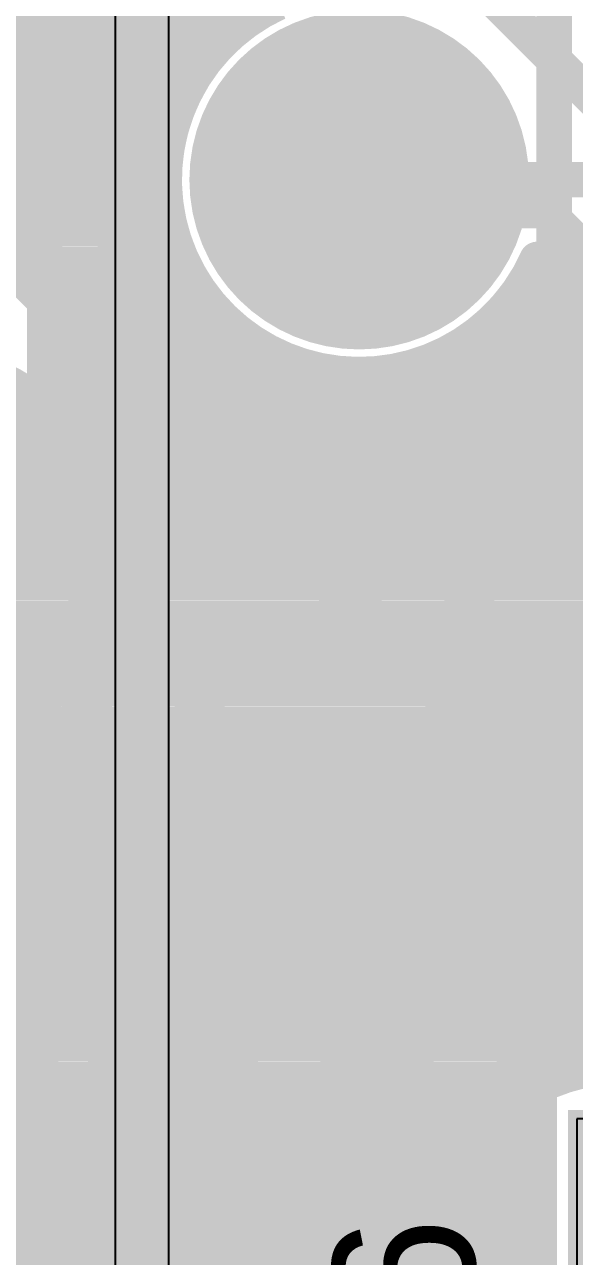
# Model space of a CAD drawing. Header units: millimetres. Extents: x 0.11 to 5.67, y 0.55 to 4.24.
# Drawn here: x 2.5704 to 2.6925, y 1.9832 to 2.2569 of the extents above; entities that cross this region are included whole.
import ezdxf

# ---------------------------------------------------------------- set-up
doc = ezdxf.new("R2010")
doc.units = ezdxf.units.MM
doc.header["$MEASUREMENT"] = 0
for name, color, linetype in [('BottomLayer', 5, 'Continuous'), ('BottomSolder', 6, 'Continuous'), ('InternalPlane1', 76, 'Continuous'), ('InternalPlane2', 16, 'Continuous'), ('Mechanical3', 76, 'Continuous'), ('MultiLayer', 9, 'Continuous'), ('PadHoleLayer', 156, 'Continuous'), ('TopLayer', 1, 'Continuous'), ('TopOverlay', 2, 'Continuous'), ('TopPaste', 8, 'Continuous'), ('TopSolder', 216, 'Continuous'), ('ViaHoleLayer', 16, 'Continuous')]:
    doc.layers.add(name, color=color, linetype=linetype)

# ---------------------------------------------------------------- blocks, each defined once
blk = doc.blocks.new('PLS2_08_47')
at = {"layer": 'BottomLayer', "const_width": 0.02953}
blk.add_lwpolyline([(0.53642, 0, 1), (0.56594, 0, 1)], format="xyb", close=True, dxfattribs=at)
at = {"layer": 'BottomSolder', "const_width": 0.0315}
blk.add_lwpolyline([(0.53543, 0, 1), (0.56693, 0, 1)], format="xyb", close=True, dxfattribs=at)
at = {"layer": 'InternalPlane1', "const_width": 0.03772}
blk.add_lwpolyline([(0.53232, 0, 1), (0.57004, 0, 1)], format="xyb", close=True, dxfattribs=at)
at = {"layer": 'InternalPlane2', "const_width": 0.03772}
blk.add_lwpolyline([(0.53232, 0, 1), (0.57004, 0, 1)], format="xyb", close=True, dxfattribs=at)
at = {"layer": 'MultiLayer', "const_width": 0.02953}
blk.add_lwpolyline([(0.53642, 0, 1), (0.56594, 0, 1)], format="xyb", close=True, dxfattribs=at)
at = {"layer": 'PadHoleLayer', "const_width": 0.01772}
blk.add_lwpolyline([(0.54232, 0, 1), (0.56004, 0, 1)], format="xyb", close=True, dxfattribs=at)
at = {"layer": 'TopLayer', "const_width": 0.02953}
blk.add_lwpolyline([(0.53642, 0, 1), (0.56594, 0, 1)], format="xyb", close=True, dxfattribs=at)
at = {"layer": 'TopOverlay', "const_width": 0.00787}
for points in [[(0.59449, 0.04331), (-0.04331, 0.04331)], [(0.59449, -0.04331), (0.59449, 0.04331)], [(0.59449, -0.04331), (-0.04331, -0.04331)]]:
    blk.add_lwpolyline(points, dxfattribs=at)
at = {"layer": 'TopOverlay', "const_width": 0.00394}
for points in [[(0.59252, 0.04331, 1), (0.59646, 0.04331, 1)], [(0.59252, 0.04331, 1), (0.59646, 0.04331, 1)], [(0.59252, -0.04331, 1), (0.59646, -0.04331, 1)], [(0.59252, -0.04331, 1), (0.59646, -0.04331, 1)]]:
    blk.add_lwpolyline(points, format="xyb", close=True, dxfattribs=at)
at = {"layer": 'TopSolder', "const_width": 0.0315}
blk.add_lwpolyline([(0.53543, 0, 1), (0.56693, 0, 1)], format="xyb", close=True, dxfattribs=at)
blk = doc.blocks.new('CC0603_273')
at = {"layer": 'Mechanical3'}
for p, q in [((-0.05085, 0.01574), (-0.0561, 0.01049)), ((-0.04036, 0.01574), (-0.05085, 0.01574)), ((-0.03511, 0.01049), (-0.04036, 0.01574)), ((-0.00363, 0.01574), (-0.01412, 0.01049)), ((-0.0561, 0.01049), (-0.0561, -0.0105)), ((-0.01412, 0.01049), (-0.02462, -0.00001)), ((-0.02462, -0.00001), (-0.02462, -0.0105)), ((-0.00887, -0.00001), (-0.02462, -0.00001)), ((-0.00363, -0.00525), (-0.00887, -0.00001)), ((-0.00363, -0.0105), (-0.00363, -0.00525)), ((-0.0561, -0.0105), (-0.05085, -0.01575)), ((-0.04036, -0.01575), (-0.03511, -0.0105)), ((-0.02462, -0.0105), (-0.01937, -0.01575)), ((-0.00887, -0.01575), (-0.00363, -0.0105)), ((-0.05085, -0.01575), (-0.04036, -0.01575)), ((-0.01937, -0.01575), (-0.00887, -0.01575))]:
    blk.add_line(p, q, dxfattribs=at)
at = {"layer": 'TopLayer'}
for points in [[(-0.05315, -0.01772), (-0.01378, -0.01772), (-0.05315, 0.01772), (-0.01378, 0.01772)], [(0.05315, 0.01772), (0.01378, 0.01772), (0.05315, -0.01772), (0.01378, -0.01772)]]:
    blk.add_solid(points, dxfattribs=at)
at = {"layer": 'TopOverlay', "const_width": 0.00701}
for points in [[(-0.06035, -0.02547, -0.201181), (-0.06031, 0.02558)], [(0.06038, 0.02558, -0.201181), (0.06042, -0.02547)]]:
    blk.add_lwpolyline(points, format="xyb", dxfattribs=at)
at = {"layer": 'TopOverlay', "const_width": 0.0035}
for points in [[(-0.06206, 0.02558, 1), (-0.05856, 0.02558, 1)], [(-0.06179, 0.02559, 1), (-0.05829, 0.02559, 1)], [(0.05829, 0.02559, 1), (0.06179, 0.02559, 1)], [(0.05863, 0.02558, 1), (0.06213, 0.02558, 1)], [(-0.0621, -0.02547, 1), (-0.0586, -0.02547, 1)], [(-0.06172, -0.0255, 1), (-0.05821, -0.0255, 1)], [(0.05828, -0.0255, 1), (0.06179, -0.0255, 1)], [(0.05867, -0.02547, 1), (0.06217, -0.02547, 1)]]:
    blk.add_lwpolyline(points, format="xyb", close=True, dxfattribs=at)
at = {"layer": 'TopOverlay', "const_width": 0.00701}
for points in [[(-0.06004, 0.02559), (0.06004, 0.02559)], [(-0.05996, -0.0255), (0.06004, -0.0255)]]:
    blk.add_lwpolyline(points, dxfattribs=at)
at = {"layer": 'TopPaste'}
for p, q in [((-0.05315, 0.01772), (-0.05315, -0.01772)), ((-0.01378, 0.01772), (-0.05315, 0.01772)), ((-0.02559, 0), (-0.01378, 0.01772)), ((0.05315, 0.01772), (0.01378, 0.01772)), ((0.01378, 0.01772), (0.02559, 0)), ((0.05315, -0.01772), (0.05315, 0.01772)), ((-0.01378, -0.01772), (-0.02559, 0)), ((0.02559, 0), (0.01378, -0.01772)), ((-0.05315, -0.01772), (-0.01378, -0.01772)), ((0.01378, -0.01772), (0.05315, -0.01772))]:
    blk.add_line(p, q, dxfattribs=at)
at = {"layer": 'TopSolder'}
for points in [[(-0.05512, -0.01969), (-0.01181, -0.01969), (-0.05512, 0.01969), (-0.01181, 0.01969)], [(0.05512, 0.01969), (0.01181, 0.01969), (0.05512, -0.01969), (0.01181, -0.01969)]]:
    blk.add_solid(points, dxfattribs=at)

msp = doc.modelspace()

# ---------------------------------------------------------------- linework, layer by layer
at = {"layer": 'BottomLayer'}
for points, const_width in [([(2.57185, 2.1998), (2.57185, 2.45079)], 0.00984), ([(2.59055, 2.20755), (2.59055, 2.45079)], 0.00787), ([(2.59055, 2.25885), (2.62124, 2.25885)], 0.00787), ([(2.59055, 2.25098), (2.61211, 2.25098)], 0.00787), ([(2.59055, 2.2431), (2.60663, 2.2431)], 0.00787), ([(2.59055, 2.23523), (2.60331, 2.23523)], 0.00787), ([(2.59055, 2.22736), (2.60166, 2.22736)], 0.00787), ([(2.64468, 2.22244), (2.7313, 2.22244)], 0.00787), ([(2.59055, 2.21948), (2.60148, 2.21948)], 0.00787), ([(2.59055, 2.21161), (2.60275, 2.21161)], 0.00787), ([(2.59055, 2.20755), (2.67605, 2.12205)], 0.00787), ([(2.59437, 2.20373), (2.60563, 2.20373)], 0.00787), ([(2.68374, 2.20373), (2.6998, 2.20373)], 0.00787), ([(2.6842, 2.20472), (2.6998, 2.20472)], 0.00787), ([(2.57185, 2.1998), (2.66831, 2.10335)], 0.00984), ([(2.60224, 2.19586), (2.61049, 2.19586)], 0.00787), ([(2.67888, 2.19586), (2.6998, 2.19586)], 0.00787), ([(2.61011, 2.18799), (2.61845, 2.18799)], 0.00787), ([(2.67092, 2.18799), (2.76575, 2.18799)], 0.00787), ([(2.61799, 2.18011), (2.63553, 2.18011)], 0.00787), ([(2.65384, 2.18011), (2.70177, 2.18011)], 0.00787), ([(2.62586, 2.17224), (2.70177, 2.17224)], 0.00787), ([(2.63374, 2.16436), (2.70177, 2.16436)], 0.00787), ([(2.69587, 2.15551), (2.7313, 2.15551)], 0.01969), ([(2.55709, 2.15748), (2.62598, 2.08858)], 0.00787), ([(2.64161, 2.15649), (2.70177, 2.15649)], 0.00787), ([(2.64948, 2.14862), (2.70177, 2.14862)], 0.00787), ([(2.65736, 2.14074), (2.70177, 2.14074)], 0.00787), ([(2.55762, 2.1319), (2.61346, 2.07606)], 0.00787), ([(2.66523, 2.13287), (2.70177, 2.13287)], 0.00787), ([(2.67311, 2.12499), (2.70177, 2.12499)], 0.00787), ([(2.67605, 2.12205), (2.83084, 2.12205)], 0.00787), ([(2.53073, 2.11712), (2.57239, 2.11712)], 0.00787), ([(2.52577, 2.10925), (2.58027, 2.10925)], 0.00787), ([(2.66831, 2.10335), (2.83858, 2.10335)], 0.00984), ([(2.51783, 2.10137), (2.58814, 2.10137)], 0.00787), ([(2.50197, 2.0935), (2.59601, 2.0935)], 0.00787), ([(2.62598, 2.08858), (2.8447, 2.08858)], 0.00787), ([(2.46679, 2.08562), (2.60389, 2.08562)], 0.00787), ([(2.51031, 2.07775), (2.61176, 2.07775)], 0.00787), ([(2.62598, 2.07087), (2.68853, 2.07087)], 0.00787), ([(2.68432, 2.06666), (2.68853, 2.07087)], 0.00787), ([(2.5215, 2.06988), (2.68754, 2.06988)], 0.00787), ([(2.52804, 2.062), (2.68098, 2.062)], 0.00787), ([(2.53215, 2.05413), (2.67913, 2.05413)], 0.00787), ([(2.67913, 1.8563), (2.67913, 2.05413)], 0.00787), ([(2.53452, 2.04625), (2.67913, 2.04625)], 0.00787), ([(2.53542, 2.03838), (2.67913, 2.03838)], 0.00787), ([(2.53493, 2.03051), (2.67913, 2.03051)], 0.00787), ([(2.53302, 2.02263), (2.67913, 2.02263)], 0.00787), ([(2.52948, 2.01476), (2.67913, 2.01476)], 0.00787), ([(2.52378, 2.00688), (2.67913, 2.00688)], 0.00787), ([(2.51447, 1.99901), (2.67913, 1.99901)], 0.00787), ([(2.46128, 1.99114), (2.67913, 1.99114)], 0.00787), ([(2.46915, 1.98326), (2.67913, 1.98326)], 0.00787)]:
    msp.add_lwpolyline(points, dxfattribs=dict(at, const_width=const_width))
at = {"layer": 'BottomLayer', "const_width": 0.00787}
for points in [[(2.6842, 2.20472, -1.444619), (2.62664, 2.26181)], [(2.62598, 2.07087, -0.198912), (2.61346, 2.07606)], [(2.62598, 2.07087, -0.198912), (2.61346, 2.07606)], [(2.67913, 2.05413, -0.198912), (2.68432, 2.06666)], [(2.67913, 2.05413, -0.198912), (2.68432, 2.06666)]]:
    msp.add_lwpolyline(points, format="xyb", dxfattribs=at)
at = {"layer": 'BottomLayer'}
for points, const_width in [([(2.58858, 2.25885, 1), (2.59252, 2.25885, 1)], 0.00394), ([(2.61927, 2.25885, 1), (2.62321, 2.25885, 1)], 0.00394), ([(2.58858, 2.25098, 1), (2.59252, 2.25098, 1)], 0.00394), ([(2.61014, 2.25098, 1), (2.61408, 2.25098, 1)], 0.00394), ([(2.58858, 2.2431, 1), (2.59252, 2.2431, 1)], 0.00394), ([(2.60466, 2.2431, 1), (2.60859, 2.2431, 1)], 0.00394), ([(2.58858, 2.23523, 1), (2.59252, 2.23523, 1)], 0.00394), ([(2.60134, 2.23523, 1), (2.60528, 2.23523, 1)], 0.00394), ([(2.58858, 2.22736, 1), (2.59252, 2.22736, 1)], 0.00394), ([(2.59969, 2.22736, 1), (2.60363, 2.22736, 1)], 0.00394), ([(2.64272, 2.22244, 1), (2.64665, 2.22244, 1)], 0.00394), ([(2.58858, 2.21948, 1), (2.59252, 2.21948, 1)], 0.00394), ([(2.59951, 2.21948, 1), (2.60345, 2.21948, 1)], 0.00394), ([(2.58858, 2.21161, 1), (2.59252, 2.21161, 1)], 0.00394), ([(2.60079, 2.21161, 1), (2.60472, 2.21161, 1)], 0.00394), ([(2.58858, 2.20755, 1), (2.59252, 2.20755, 1)], 0.00394), ([(2.58858, 2.20755, 1), (2.59252, 2.20755, 1)], 0.00394), ([(2.5924, 2.20373, 1), (2.59633, 2.20373, 1)], 0.00394), ([(2.60366, 2.20373, 1), (2.6076, 2.20373, 1)], 0.00394), ([(2.68177, 2.20373, 1), (2.68571, 2.20373, 1)], 0.00394), ([(2.68223, 2.20472, 1), (2.68617, 2.20472, 1)], 0.00394), ([(2.68223, 2.20472, 1), (2.68617, 2.20472, 1)], 0.00394), ([(2.56939, 2.1998, 1), (2.57431, 2.1998, 1)], 0.00492), ([(2.56939, 2.1998, 1), (2.57431, 2.1998, 1)], 0.00492), ([(2.60027, 2.19586, 1), (2.60421, 2.19586, 1)], 0.00394), ([(2.60853, 2.19586, 1), (2.61246, 2.19586, 1)], 0.00394), ([(2.67691, 2.19586, 1), (2.68084, 2.19586, 1)], 0.00394), ([(2.60815, 2.18799, 1), (2.61208, 2.18799, 1)], 0.00394), ([(2.61648, 2.18799, 1), (2.62042, 2.18799, 1)], 0.00394), ([(2.66895, 2.18799, 1), (2.67289, 2.18799, 1)], 0.00394), ([(2.61602, 2.18011, 1), (2.61996, 2.18011, 1)], 0.00394), ([(2.63356, 2.18011, 1), (2.6375, 2.18011, 1)], 0.00394), ([(2.65187, 2.18011, 1), (2.65581, 2.18011, 1)], 0.00394), ([(2.62389, 2.17224, 1), (2.62783, 2.17224, 1)], 0.00394), ([(2.63177, 2.16436, 1), (2.6357, 2.16436, 1)], 0.00394), ([(2.68996, 2.15551, 1), (2.70177, 2.15551, 1)], 0.01181), ([(2.69094, 2.15551, 1), (2.70079, 2.15551, 1)], 0.00984), ([(2.63964, 2.15649, 1), (2.64358, 2.15649, 1)], 0.00394), ([(2.64752, 2.14862, 1), (2.65145, 2.14862, 1)], 0.00394), ([(2.65539, 2.14074, 1), (2.65933, 2.14074, 1)], 0.00394), ([(2.66326, 2.13287, 1), (2.6672, 2.13287, 1)], 0.00394), ([(2.67114, 2.12499, 1), (2.67507, 2.12499, 1)], 0.00394), ([(2.67408, 2.12205, 1), (2.67802, 2.12205, 1)], 0.00394), ([(2.67408, 2.12205, 1), (2.67802, 2.12205, 1)], 0.00394), ([(2.57042, 2.11712, 1), (2.57436, 2.11712, 1)], 0.00394), ([(2.5783, 2.10925, 1), (2.58223, 2.10925, 1)], 0.00394), ([(2.66585, 2.10335, 1), (2.67077, 2.10335, 1)], 0.00492), ([(2.66585, 2.10335, 1), (2.67077, 2.10335, 1)], 0.00492), ([(2.58617, 2.10137, 1), (2.59011, 2.10137, 1)], 0.00394), ([(2.59405, 2.0935, 1), (2.59798, 2.0935, 1)], 0.00394), ([(2.62402, 2.08858, 1), (2.62795, 2.08858, 1)], 0.00394), ([(2.62402, 2.08858, 1), (2.62795, 2.08858, 1)], 0.00394), ([(2.60192, 2.08562, 1), (2.60586, 2.08562, 1)], 0.00394), ([(2.60979, 2.07775, 1), (2.61373, 2.07775, 1)], 0.00394), ([(2.61149, 2.07606, 1), (2.61543, 2.07606, 1)], 0.00394), ([(2.61149, 2.07606, 1), (2.61543, 2.07606, 1)], 0.00394), ([(2.61149, 2.07606, 1), (2.61543, 2.07606, 1)], 0.00394), ([(2.62402, 2.07087, 1), (2.62795, 2.07087, 1)], 0.00394), ([(2.62402, 2.07087, 1), (2.62795, 2.07087, 1)], 0.00394), ([(2.62402, 2.07087, 1), (2.62795, 2.07087, 1)], 0.00394), ([(2.68656, 2.07087, 1), (2.6905, 2.07087, 1)], 0.00394), ([(2.68656, 2.07087, 1), (2.6905, 2.07087, 1)], 0.00394), ([(2.68557, 2.06988, 1), (2.68951, 2.06988, 1)], 0.00394), ([(2.68235, 2.06666, 1), (2.68629, 2.06666, 1)], 0.00394), ([(2.68235, 2.06666, 1), (2.68629, 2.06666, 1)], 0.00394), ([(2.68235, 2.06666, 1), (2.68629, 2.06666, 1)], 0.00394), ([(2.67901, 2.062, 1), (2.68295, 2.062, 1)], 0.00394), ([(2.59744, 2.04429, 1), (2.60925, 2.04429, 1)], 0.01181), ([(2.67717, 2.05413, 1), (2.6811, 2.05413, 1)], 0.00394), ([(2.67717, 2.05413, 1), (2.6811, 2.05413, 1)], 0.00394), ([(2.67717, 2.05413, 1), (2.6811, 2.05413, 1)], 0.00394), ([(2.67717, 2.05413, 1), (2.6811, 2.05413, 1)], 0.00394), ([(2.67717, 2.04625, 1), (2.6811, 2.04625, 1)], 0.00394), ([(2.67717, 2.03838, 1), (2.6811, 2.03838, 1)], 0.00394), ([(2.67717, 2.03051, 1), (2.6811, 2.03051, 1)], 0.00394), ([(2.67717, 2.02263, 1), (2.6811, 2.02263, 1)], 0.00394), ([(2.67717, 2.01476, 1), (2.6811, 2.01476, 1)], 0.00394), ([(2.64272, 2.00394, 1), (2.65453, 2.00394, 1)], 0.01181), ([(2.67717, 2.00688, 1), (2.6811, 2.00688, 1)], 0.00394), ([(2.67717, 1.99901, 1), (2.6811, 1.99901, 1)], 0.00394), ([(2.67717, 1.99114, 1), (2.6811, 1.99114, 1)], 0.00394), ([(2.67717, 1.98326, 1), (2.6811, 1.98326, 1)], 0.00394)]:
    msp.add_lwpolyline(points, format="xyb", close=True, dxfattribs=dict(at, const_width=const_width))
at = {"layer": 'InternalPlane1', "const_width": 0.02591}
msp.add_lwpolyline([(2.54413, 2.15748, 1), (2.57004, 2.15748, 1)], format="xyb", close=True, dxfattribs=at)
at = {"layer": 'InternalPlane2'}
for p, q in [((2.5905, 2.80807), (2.5905, 1.77559)), ((2.60241, 1.77806), (2.60241, 2.8056))]:
    msp.add_line(p, q, dxfattribs=at)
at = {"layer": 'InternalPlane2', "const_width": 0.01181}
msp.add_lwpolyline([(2.59646, 1.77559), (2.59646, 2.80807)], dxfattribs=at)
at = {"layer": 'InternalPlane2', "const_width": 0.02591}
for points in [[(2.54413, 2.15748, 1), (2.57004, 2.15748, 1)], [(2.68291, 2.15551, 1), (2.70882, 2.15551, 1)], [(2.54512, 2.08957, 1), (2.57102, 2.08957, 1)], [(2.59039, 2.04429, 1), (2.6163, 2.04429, 1)], [(2.63567, 2.00394, 1), (2.66157, 2.00394, 1)]]:
    msp.add_lwpolyline(points, format="xyb", close=True, dxfattribs=at)
at = {"layer": 'MultiLayer', "const_width": 0.01181}
for points in [[(2.68996, 2.15551, 1), (2.70177, 2.15551, 1)], [(2.59744, 2.04429, 1), (2.60925, 2.04429, 1)], [(2.64272, 2.00394, 1), (2.65453, 2.00394, 1)]]:
    msp.add_lwpolyline(points, format="xyb", close=True, dxfattribs=at)
at = {"layer": 'TopLayer'}
for points, const_width in [([(2.5748, 2.17595), (2.5748, 2.27367)], 0.00787), ([(2.57704, 2.27094), (2.59869, 2.24928)], 0.00787), ([(2.6752, 2.26181), (2.69882, 2.23819)], 0.00787), ([(2.5748, 2.25885), (2.58912, 2.25885)], 0.00787), ([(2.5748, 2.25098), (2.597, 2.25098)], 0.00787), ([(2.5748, 2.2431), (2.60663, 2.2431)], 0.00787), ([(2.5748, 2.23523), (2.60331, 2.23523)], 0.00787), ([(2.5748, 2.22736), (2.60166, 2.22736)], 0.00787), ([(2.64468, 2.22244), (2.65157, 2.21555)], 0.00787), ([(2.5748, 2.21948), (2.60148, 2.21948)], 0.00787), ([(2.65157, 2.21555), (2.68602, 2.21555)], 0.00787), ([(2.68602, 2.21555), (2.92421, 1.97736)], 0.00787), ([(2.5748, 2.21161), (2.60275, 2.21161)], 0.00787), ([(2.5748, 2.20373), (2.60563, 2.20373)], 0.00787), ([(2.67964, 2.19688), (2.84994, 2.02657)], 0.00787), ([(2.5748, 2.19586), (2.61049, 2.19586)], 0.00787), ([(2.5748, 2.18799), (2.61845, 2.18799)], 0.00787), ([(2.67092, 2.18799), (2.68853, 2.18799)], 0.00787), ([(2.5748, 2.18011), (2.63553, 2.18011)], 0.00787), ([(2.65384, 2.18011), (2.69641, 2.18011)], 0.00787), ([(2.57799, 2.17224), (2.70428, 2.17224)], 0.00787), ([(2.58173, 2.16436), (2.71216, 2.16436)], 0.00787), ([(2.58266, 2.15649), (2.72003, 2.15649)], 0.00787), ([(2.58109, 2.14862), (2.7279, 2.14862)], 0.00787), ([(2.57644, 2.14074), (2.73578, 2.14074)], 0.00787), ([(2.56409, 2.13287), (2.74365, 2.13287)], 0.00787), ([(2.53376, 2.12499), (2.75153, 2.12499)], 0.00787), ([(2.53073, 2.11712), (2.7594, 2.11712)], 0.00787), ([(2.52577, 2.10925), (2.76727, 2.10925)], 0.00787), ([(2.52116, 2.10137), (2.77515, 2.10137)], 0.00787), ([(2.52602, 2.09787), (2.63527, 1.98862)], 0.00787), ([(2.53039, 2.0935), (2.78302, 2.0935)], 0.00787), ([(2.5128, 2.08465), (2.62205, 1.97539)], 0.00984), ([(2.53826, 2.08562), (2.7909, 2.08562)], 0.00787), ([(2.54614, 2.07775), (2.79877, 2.07775)], 0.00787), ([(2.55401, 2.06988), (2.80664, 2.06988)], 0.00787), ([(2.56189, 2.062), (2.81452, 2.062)], 0.00787), ([(2.56976, 2.05413), (2.82239, 2.05413)], 0.00787), ([(2.57763, 2.04625), (2.83027, 2.04625)], 0.00787), ([(2.58551, 2.03838), (2.83814, 2.03838)], 0.00787), ([(2.59338, 2.03051), (2.84601, 2.03051)], 0.00787), ([(2.67922, 2.02756), (2.74222, 2.02756)], 0.00787), ([(2.67922, 1.96063), (2.67922, 2.02756)], 0.00787), ([(2.60126, 2.02263), (2.67922, 2.02263)], 0.00787), ([(2.60913, 2.01476), (2.67922, 2.01476)], 0.00787), ([(2.617, 2.00688), (2.67922, 2.00688)], 0.00787), ([(2.62488, 1.99901), (2.67922, 1.99901)], 0.00787), ([(2.43976, 1.98819), (2.57579, 1.98819)], 0.00984), ([(2.57579, 1.98819), (2.6063, 1.95768)], 0.00984), ([(2.63275, 1.99114), (2.67922, 1.99114)], 0.00787), ([(2.63901, 1.98326), (2.67922, 1.98326)], 0.00787)]:
    msp.add_lwpolyline(points, dxfattribs=dict(at, const_width=const_width))
for points, const_width in [([(2.57283, 2.25885, 1), (2.57677, 2.25885, 1)], 0.00394), ([(2.58716, 2.25885, 1), (2.59109, 2.25885, 1)], 0.00394), ([(2.57283, 2.25098, 1), (2.57677, 2.25098, 1)], 0.00394), ([(2.59503, 2.25098, 1), (2.59897, 2.25098, 1)], 0.00394), ([(2.59672, 2.24928, 1), (2.60066, 2.24928, 1)], 0.00394), ([(2.59672, 2.24928, 1), (2.60066, 2.24928, 1)], 0.00394), ([(2.59672, 2.24928, 1), (2.60066, 2.24928, 1)], 0.00394), ([(2.57283, 2.2431, 1), (2.57677, 2.2431, 1)], 0.00394), ([(2.60466, 2.2431, 1), (2.60859, 2.2431, 1)], 0.00394), ([(2.60545, 2.24451, 1), (2.60939, 2.24451, 1)], 0.00394), ([(2.60545, 2.24451, 1), (2.60939, 2.24451, 1)], 0.00394), ([(2.60545, 2.24451, 1), (2.60939, 2.24451, 1)], 0.00394), ([(2.57283, 2.23523, 1), (2.57677, 2.23523, 1)], 0.00394), ([(2.60134, 2.23523, 1), (2.60528, 2.23523, 1)], 0.00394), ([(2.57283, 2.22736, 1), (2.57677, 2.22736, 1)], 0.00394), ([(2.59969, 2.22736, 1), (2.60363, 2.22736, 1)], 0.00394), ([(2.64272, 2.22244, 1), (2.64665, 2.22244, 1)], 0.00394), ([(2.57283, 2.21948, 1), (2.57677, 2.21948, 1)], 0.00394), ([(2.59951, 2.21948, 1), (2.60345, 2.21948, 1)], 0.00394), ([(2.64961, 2.21555, 1), (2.65354, 2.21555, 1)], 0.00394), ([(2.64961, 2.21555, 1), (2.65354, 2.21555, 1)], 0.00394), ([(2.68406, 2.21555, 1), (2.68799, 2.21555, 1)], 0.00394), ([(2.68406, 2.21555, 1), (2.68799, 2.21555, 1)], 0.00394), ([(2.57283, 2.21161, 1), (2.57677, 2.21161, 1)], 0.00394), ([(2.60079, 2.21161, 1), (2.60472, 2.21161, 1)], 0.00394), ([(2.57283, 2.20373, 1), (2.57677, 2.20373, 1)], 0.00394), ([(2.60366, 2.20373, 1), (2.6076, 2.20373, 1)], 0.00394), ([(2.67767, 2.19688, 1), (2.68161, 2.19688, 1)], 0.00394), ([(2.67767, 2.19688, 1), (2.68161, 2.19688, 1)], 0.00394), ([(2.57283, 2.19586, 1), (2.57677, 2.19586, 1)], 0.00394), ([(2.60853, 2.19586, 1), (2.61246, 2.19586, 1)], 0.00394), ([(2.57283, 2.18799, 1), (2.57677, 2.18799, 1)], 0.00394), ([(2.61648, 2.18799, 1), (2.62042, 2.18799, 1)], 0.00394), ([(2.66895, 2.18799, 1), (2.67289, 2.18799, 1)], 0.00394), ([(2.68657, 2.18799, 1), (2.6905, 2.18799, 1)], 0.00394), ([(2.57283, 2.18011, 1), (2.57677, 2.18011, 1)], 0.00394), ([(2.63356, 2.18011, 1), (2.6375, 2.18011, 1)], 0.00394), ([(2.65187, 2.18011, 1), (2.65581, 2.18011, 1)], 0.00394), ([(2.69444, 2.18011, 1), (2.69838, 2.18011, 1)], 0.00394), ([(2.57283, 2.17595, 1), (2.57677, 2.17595, 1)], 0.00394), ([(2.57283, 2.17595, 1), (2.57677, 2.17595, 1)], 0.00394), ([(2.57602, 2.17224, 1), (2.57996, 2.17224, 1)], 0.00394), ([(2.57977, 2.16436, 1), (2.5837, 2.16436, 1)], 0.00394), ([(2.68996, 2.15551, 1), (2.70177, 2.15551, 1)], 0.01181), ([(2.58069, 2.15649, 1), (2.58463, 2.15649, 1)], 0.00394), ([(2.58071, 2.15748, 1), (2.58465, 2.15748, 1)], 0.00394), ([(2.58071, 2.15748, 1), (2.58465, 2.15748, 1)], 0.00394), ([(2.57912, 2.14862, 1), (2.58306, 2.14862, 1)], 0.00394), ([(2.57448, 2.14074, 1), (2.57841, 2.14074, 1)], 0.00394), ([(2.56779, 2.05413, 1), (2.57173, 2.05413, 1)], 0.00394), ([(2.59744, 2.04429, 1), (2.60925, 2.04429, 1)], 0.01181), ([(2.57567, 2.04625, 1), (2.5796, 2.04625, 1)], 0.00394), ([(2.58354, 2.03838, 1), (2.58748, 2.03838, 1)], 0.00394), ([(2.59141, 2.03051, 1), (2.59535, 2.03051, 1)], 0.00394), ([(2.67726, 2.02756, 1), (2.68119, 2.02756, 1)], 0.00394), ([(2.67726, 2.02756, 1), (2.68119, 2.02756, 1)], 0.00394), ([(2.59929, 2.02263, 1), (2.60322, 2.02263, 1)], 0.00394), ([(2.67726, 2.02263, 1), (2.68119, 2.02263, 1)], 0.00394), ([(2.60716, 2.01476, 1), (2.6111, 2.01476, 1)], 0.00394), ([(2.67726, 2.01476, 1), (2.68119, 2.01476, 1)], 0.00394), ([(2.64272, 2.00394, 1), (2.65453, 2.00394, 1)], 0.01181), ([(2.61504, 2.00688, 1), (2.61897, 2.00688, 1)], 0.00394), ([(2.67726, 2.00688, 1), (2.68119, 2.00688, 1)], 0.00394), ([(2.62291, 1.99901, 1), (2.62685, 1.99901, 1)], 0.00394), ([(2.67726, 1.99901, 1), (2.68119, 1.99901, 1)], 0.00394), ([(2.57333, 1.98819, 1), (2.57825, 1.98819, 1)], 0.00492), ([(2.57333, 1.98819, 1), (2.57825, 1.98819, 1)], 0.00492), ([(2.63078, 1.99114, 1), (2.63472, 1.99114, 1)], 0.00394), ([(2.6333, 1.98862, 1), (2.63724, 1.98862, 1)], 0.00394), ([(2.6333, 1.98862, 1), (2.63724, 1.98862, 1)], 0.00394), ([(2.6333, 1.98862, 1), (2.63724, 1.98862, 1)], 0.00394), ([(2.67726, 1.99114, 1), (2.68119, 1.99114, 1)], 0.00394), ([(2.63704, 1.98326, 1), (2.64098, 1.98326, 1)], 0.00394), ([(2.67726, 1.98326, 1), (2.68119, 1.98326, 1)], 0.00394)]:
    msp.add_lwpolyline(points, format="xyb", close=True, dxfattribs=dict(at, const_width=const_width))
at = {"layer": 'TopLayer', "const_width": 0.00787}
for points in [[(2.60742, 2.24451, -0.143284), (2.59869, 2.24928)], [(2.60742, 2.24451, -0.143284), (2.59869, 2.24928)], [(2.67964, 2.19688, -0.952742), (2.60742, 2.24451)], [(2.5748, 2.17595, -0.204302), (2.58268, 2.15748)], [(2.58268, 2.15748, -0.772447), (2.53476, 2.14497)], [(2.63527, 1.98862, -0.198912), (2.64075, 1.97539)], [(2.63527, 1.98862, -0.198912), (2.64075, 1.97539)]]:
    msp.add_lwpolyline(points, format="xyb", dxfattribs=at)
at = {"layer": 'ViaHoleLayer', "const_width": 0.00591}
for points in [[(2.69291, 2.15551, 1), (2.69882, 2.15551, 1)], [(2.60039, 2.04429, 1), (2.6063, 2.04429, 1)], [(2.64567, 2.00394, 1), (2.65157, 2.00394, 1)]]:
    msp.add_lwpolyline(points, format="xyb", close=True, dxfattribs=at)

# ---------------------------------------------------------------- block references
for name, p, rotation in [('PLS2_08_47', (2.64468, 2.77362), 270), ('CC0603_273', (2.71072, 1.96063), 90)]:
    msp.add_blockref(name, p, dxfattribs=dict(rotation=rotation))

# ---------------------------------------------------------------- texts
at = {"layer": 'TopOverlay'}
msp.add_text('C6', height=0.031496, rotation=90, dxfattribs=at).set_placement((2.67037, 1.93799))

doc.saveas('drawing.dxf')
